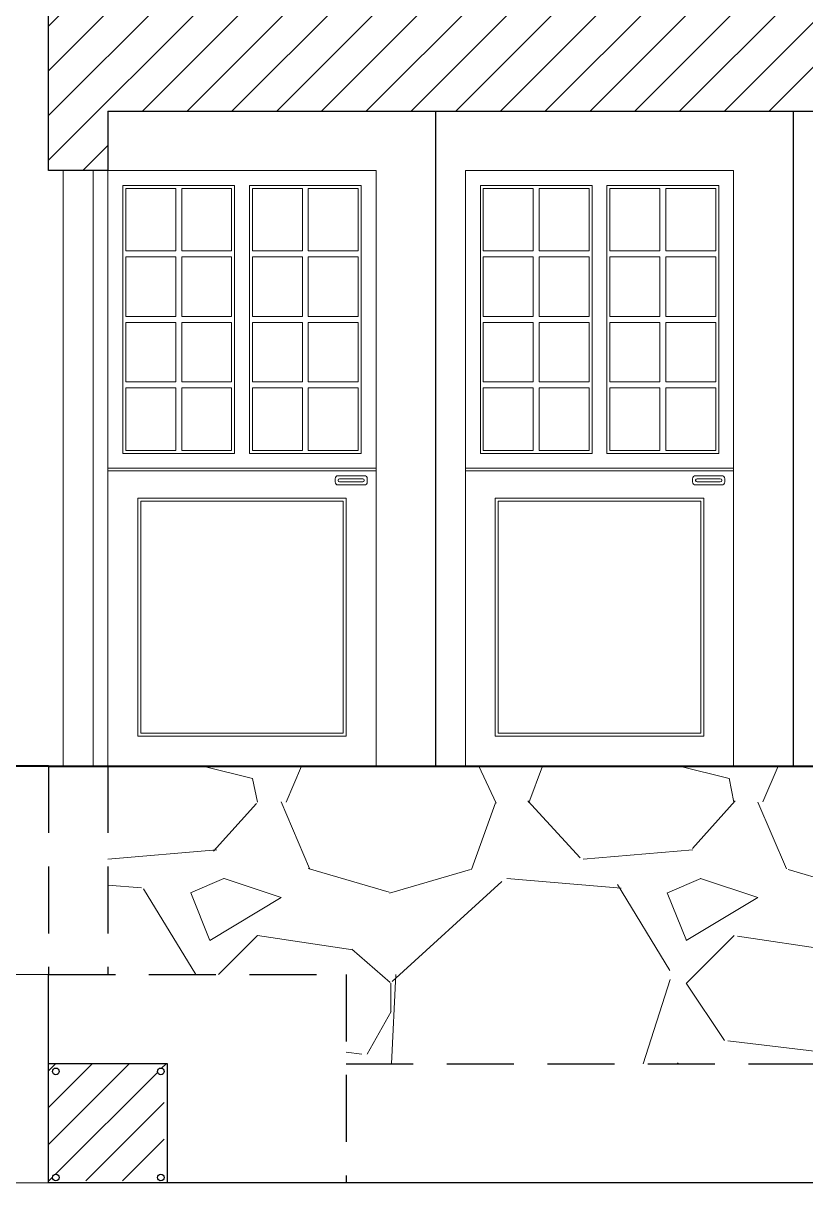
# Model space of a CAD drawing. Header units: inches. Extents: x 31 to 62.3, y 33.7 to 54.4.
# Drawn here: x 33.976 to 36.603, y 33.932 to 37.827 of the extents above; entities that cross this region are included whole.
import ezdxf

# ---------------------------------------------------------------- set-up
doc = ezdxf.new("R2010")
doc.units = ezdxf.units.IN
doc.header["$LTSCALE"] = 0.9
doc.header["$MEASUREMENT"] = 0
doc.linetypes.add('DASHED2', pattern=[0.375, 0.25, -0.125])

msp = doc.modelspace()

# ---------------------------------------------------------------- hatches: boundary and pattern name
at = {"lineweight": 9}
h = msp.add_hatch(dxfattribs=at)
h.set_pattern_fill('ANSI31', color=256, scale=0.85)
h.set_pattern_definition([(45, (0, 0), (-0.07513009550107068, 0.07513009550107068), [])])
h.paths.add_polyline_path([(42.41094364487035, 51.53210285705378), (34.06094364487035, 51.53210285705378), (34.06094364487035, 51.12210285705378), (34.26094364487035, 51.12210285705378), (34.26094364487035, 51.13210285705378), (42.41094364487035, 51.13210285705378)])
h.paths.add_polyline_path([(42.41094364487035, 48.13210285705379), (34.26094364487035, 48.13210285705378), (34.06094364487035, 48.13210285705378), (34.06094364487035, 47.73210285705378), (34.26094364487035, 47.73210285705378), (42.41094364487035, 47.73210285705378)])
h.paths.add_polyline_path([(34.26094364487035, 51.12210285705378), (34.06094364487035, 51.12210285705378), (34.06094364487035, 48.13210285705378), (34.26094364487035, 48.13210285705378)])
h.paths.add_polyline_path([(34.26094364487035, 47.73210285705378), (34.06094364487035, 47.73210285705378), (34.06094364487035, 44.73210285705379), (34.26094364487036, 44.73210285705379)])
h.paths.add_polyline_path([(42.41094364487035, 44.73210285705379), (34.26094364487035, 44.73210285705378), (34.06094364487035, 44.73210285705379), (34.06094364487035, 44.33210285705379), (34.26094364487035, 44.33210285705379), (35.15094364487035, 44.33210285705378), (42.41094364487035, 44.33210285705378)])
h.paths.add_polyline_path([(34.26094364487035, 44.33210285705379), (34.06094364487035, 44.33210285705379), (34.06094364487035, 41.33201145673583), (34.26094364487035, 41.33201145673583)])
h.paths.add_polyline_path([(42.21094364487035, 41.33210285705379), (34.26094364487035, 41.33210285705378), (34.26094364487035, 41.33201145673583), (34.06094364487035, 41.33201145673583), (34.06094364487035, 40.92210285705379), (34.26094364487035, 40.92210285705379), (34.26094364487035, 40.93210285705378), (42.21094364487035, 40.93210285705378)])
h.paths.add_polyline_path([(34.26094364487035, 40.92210285705379), (34.06094364487035, 40.92210285705379), (34.06094364487035, 37.33210285705378), (34.26094364487035, 37.33210285705378), (34.26094364487035, 37.53210285705379), (42.41094364487035, 37.53210285705379), (42.41094364487035, 37.93210285705378), (34.26094364487035, 37.93210285705378)])
h.paths.add_polyline_path([(42.41094364487035, 40.93210285705378), (42.21094364487035, 40.93210285705378), (42.21094364487035, 37.93210285705378), (42.41094364487035, 37.93210285705378)])
h.paths.add_polyline_path([(45.21094364487035, 40.93210285705378), (45.01094364487034, 40.93210285705378), (45.01094364487034, 37.93210285705378), (45.21094364487035, 37.93210285705378)])
h.paths.add_polyline_path([(45.21094364487035, 44.33210285705378), (45.01094364487034, 44.33210285705378), (45.01094364487034, 41.33210285705378), (45.21094364487035, 41.33210285705378)])
h.paths.add_polyline_path([(42.41094364487035, 44.33210285705378), (42.21094364487035, 44.33210285705378), (42.21094364487035, 41.33210285705379), (42.41094364487035, 41.33210285705379)])
h.paths.add_polyline_path([(45.21094364487035, 47.73210285705378), (45.01094364487034, 47.73210285705378), (45.01094364487034, 44.73210285705377), (45.21094364487035, 44.73210285705377)])
h.paths.add_polyline_path([(42.41094364487035, 47.73210285705378), (42.21094364487035, 47.73210285705378), (42.21094364487035, 44.73210285705379), (42.41094364487035, 44.73210285705379)])
h.paths.add_polyline_path([(45.21094364487035, 51.13210285705378), (45.01094364487034, 51.13210285705378), (45.01094364487034, 48.13210285705378), (45.21094364487035, 48.13210285705378)])
h.paths.add_polyline_path([(42.41094364487035, 51.13210285705378), (42.21094364487035, 51.13210285705378), (42.21094364487035, 48.13210285705379), (42.41094364487035, 48.13210285705379)])
h = msp.add_hatch(dxfattribs=at)
h.set_pattern_fill('GRAVEL', color=15, scale=1.6)
h.set_pattern_definition([(228.012787504, (1.152, 1.6), (-12.8000000000001, -14.4), [0.2152576, -21.31054087531792]), (184.969740728, (1.008, 1.44), (19.19999999999996, 1.600000000000056), [0.3693888, -36.56947961796799]), (132.510447078, (0.64, 1.408), (16.00000000000018, -17.59999999999978), [0.2604608, -25.78565215375952]), (267.273689006, (0.016, 1.008), (1.600000000000039, 32.00000000000003), [0.3363807999999999, -33.30169286660639]), (292.833654178, (0, 0.6719999999999999), (-7.99999999999998, 19.20000000000005), [0.3298479999999999, -32.65499700494127]), (357.273689006, (0.128, 0.368), (-32.00000000000003, 1.600000000000041), [0.3363807999999999, -33.30169286660639]), (37.6942404667, (0.4639999999999999, 0.352), (-20.8, -15.99999999999996), [0.4448463999999999, -44.03975767826559]), (72.2553283749, (0.816, 0.624), (11.20000000000004, 35.2), [0.4199807999999999, -41.57811439490143]), (121.429565615, (0.9439999999999998, 1.024), (-12.80000000000003, 20.79999999999998), [0.33752, -33.41451697556639]), (175.236358309, (0.7679999999999999, 1.312), (17.59999999999997, -1.600000000000061), [0.3853312, -18.88122012606768]), (222.397437798, (0.384, 1.344), (-19.19999999999994, -17.59999999999995), [0.4983167999999999, -49.33340000767183]), (138.814074834, (1.6, 0.9919999999999999), (-11.20000000000005, 9.6), [0.1700815999999999, -16.83815170037552]), (171.46923439, (1.472, 1.104), (20.8, -3.199999999999992), [0.3235792, -32.0344182658512]), (225, (1.152, 1.152), (-1.77635683940025e-16, -1.599999999999893), [0.2262736, -2.03646809979696]), (203.198590514, (1.04, 1.344), (7.999999999999982, 3.19999999999996), [0.1218528, -12.06338416938224]), (291.801409486, (0.9279999999999998, 1.296), (-1.599999999999494, 4.800000000000164), [0.1723248, -8.4439388914152]), (30.96375653209999, (0.9919999999999999, 1.136), (4.800000000000085, 3.199999999999967), [0.2798864, -9.049636631752477]), (161.565051177, (1.232, 1.28), (3.200000000000018, -1.599999999999963), [0.2023856, -4.857258656269439]), (16.389540334, (0, 1.296), (15.99999999999994, 4.80000000000007), [0.28352, -28.06855223467104]), (70.3461759419, (0.272, 1.376), (-6.400000000001952, -17.60000000000543), [0.2378575999999999, -23.5478523957104]), (293.198590514, (1.232, 1.6), (-3.199999999999953, 7.999999999999985), [0.243704, -11.94153296938224]), (343.610459666, (1.328, 1.376), (-15.99999999999994, 4.800000000000069), [0.2835199999999999, -28.06855223467039]), (339.44395478, (0, 0.304), (-8.000000000000057, 3.200000000000039), [0.2734079999999999, -13.396997992508]), (294.775140569, (0.256, 0.208), (-8.000000000000007, 17.6), [0.2290848, -22.6794289012416]), (66.8014094864, (1.248, 0), (3.19999999999997, 7.999999999999951), [0.243704, -11.94153296938224]), (17.3540246363, (1.344, 0.224), (-20.79999999999996, -6.39999999999994), [0.2682096, -26.552677782784]), (69.44395478040002, (0.4639999999999999, 0), (-3.200000000000011, -7.999999999999927), [0.136704, -13.533701992508]), (101.309932474, (1.152, 0), (-1.599999999999942, 6.400000000000019), [0.08158399999999999, -8.07684722174848]), (165.963756532, (1.136, 0.08), (4.799999999999933, -1.600000000000002), [0.329848, -6.26712100098832]), (186.009005957, (0.816, 0.16), (16.00000000000007, 1.599999999999973), [0.30568, -30.26227707926848]), (303.690067526, (0.9919999999999999, 0.9919999999999999), (-1.599999999999979, 3.199999999999977), [0.2307551999999999, -5.538126840742398]), (353.157226587, (1.12, 0.7999999999999999), (27.20000000000002, -3.200000000000084), [0.4028704, -39.88410019844528]), (60.9453959009, (1.52, 0.7519999999999999), (-6.39999999999996, -11.19999999999996), [0.1647296, -16.3082786255792]), (90, (1.6, 0.896), (-1.6, 1.6), [0.09599999999999999, -1.504]), (120.256437164, (0.7839999999999999, 0.208), (6.400000000000014, -11.20000000000001), [0.2222784, -22.00563198311968]), (48.01278750420001, (0.6719999999999999, 0.4), (12.8, 14.39999999999996), [0.4305151999999999, -21.09528327531791]), (0, (0.9599999999999999, 0.72), (1.6, 1.6), [0.416, -1.184]), (325.3048464690001, (1.376, 0.72), (16.00000000000022, -11.19999999999972), [0.2529823999999999, -25.0452388813472]), (254.054604099, (1.584, 0.576), (-1.60000000000006, -6.400000000000007), [0.2329632, -11.4152126228488]), (207.645975364, (1.52, 0.352), (-30.39999999999992, -16.00000000000007), [0.379304, -37.55115869161503]), (175.42607874, (1.184, 0.176), (-20.79999999999993, 1.600000000000002), [0.4012784, -39.72651745275024])])
h.paths.add_polyline_path([(39.06094364487035, 35.33210285705378), (34.26094364487035, 35.33210285705378), (34.26094364487035, 34.63210285705379), (35.06094364487035, 34.63210285705379), (35.06094364487035, 34.33210285705378), (38.16094364487035, 34.33210285705378), (38.16094364487035, 34.63210285705379), (39.06094364487035, 34.63210285705379)])
h.paths.add_polyline_path([(42.21094364487035, 35.33210285705378), (39.26094364487035, 35.33210285705378), (39.26094364487035, 34.63210285705379), (40.16094364487035, 34.63210285705379), (40.16094364487035, 34.33210285705378), (41.31094364487035, 34.33210285705378), (41.31094364487035, 34.63210285705378), (42.21094364487035, 34.63210285705378)])
h.paths.add_polyline_path([(45.01094364487034, 35.33210285705378), (42.41094364487035, 35.33210285705378), (42.41094364487035, 34.63210285705378), (43.31094364487035, 34.63210285705378), (43.31094364487035, 34.33210285705378), (44.11094364487035, 34.33210285705378), (44.11094364487035, 34.63210285705378), (45.01094364487034, 34.63210285705378)])
h.paths.add_polyline_path([(48.01094364487034, 35.33210285705378), (45.21094364487035, 35.33210285705378), (45.21094364487035, 34.63210285705378), (46.11094364487035, 34.63210285705378), (46.11094364487035, 34.33210285705378), (47.11094364487035, 34.33210285705378), (47.11094364487035, 34.63210285705378), (48.01094364487034, 34.63210285705378)])
h.paths.add_polyline_path([(51.86094364487035, 35.33210285705378), (48.21094364487035, 35.33210285705378), (48.21094364487035, 34.63210285705378), (49.11094364487035, 34.63210285705378), (49.11094364487035, 34.33210285705378), (50.96094364487035, 34.33210285705378), (50.96094364487035, 34.63210285705378), (51.86094364487035, 34.63210285705378)])
h = msp.add_hatch(dxfattribs=at)
h.set_pattern_fill('ANSI31', color=256, scale=0.7)
h.set_pattern_definition([(45, (0, 0), (-0.06187184335382291, 0.06187184335382291), [])])
h.paths.add_polyline_path([(34.42766889065172, 34.30640040780764, -1), (34.44985170717257, 34.30640040780764), (34.46094364487035, 34.33210285705378), (34.06094364487035, 34.33210285705378), (34.06094364487035, 33.93210285705378), (34.08605319236851, 33.93874638470327, -0.414213562373095), (34.07496178410808, 33.9498377929637, -1), (34.09714460062894, 33.9498377929637, -0.414213562373095), (34.08605319236851, 33.93874638470327), (34.43875619952289, 33.93874638546084, -0.4141053130545006), (34.4276688906517, 33.9498377929637, -1), (34.44985170717256, 33.9498377929637), (34.4498470409206, 34.3060787109978, -0.9856000702184601)])
h.paths.add_polyline_path([(34.07496178410808, 34.30640040780764, -1), (34.09714460062894, 34.30640040780764, -1)], flags=16)
h.paths.add_polyline_path([(39.32766889065172, 34.30640040780764, -1), (39.34985170717257, 34.30640040780764), (39.36094364487035, 34.33210285705378), (38.96094364487035, 34.33210285705378), (38.96094364487035, 33.93210285705378), (38.98605319236851, 33.93874638470327, -0.414213562373095), (38.97496178410808, 33.9498377929637, -1), (38.99714460062894, 33.9498377929637, -0.414213562373095), (38.98605319236851, 33.93874638470327), (39.33875466321918, 33.93874638613506, -0.4140647472324367), (39.3276688906517, 33.9498377929637, -1), (39.34985170717255, 33.9498377929637), (39.34984704092059, 34.3060787109978, -0.9856000702187971)])
h.paths.add_polyline_path([(38.97496178410808, 34.30640040780764, -1), (38.99714460062894, 34.30640040780764, -1)], flags=16)
h.paths.add_polyline_path([(42.47766889065171, 34.30640040780764, -1), (42.49985170717257, 34.30640040780764), (42.51094364487034, 34.33210285705378), (42.11094364487035, 34.33210285705378), (42.11094364487035, 33.93210285705378), (42.13605319236851, 33.93874638470327, -0.414213562373095), (42.12496178410808, 33.9498377929637, -1), (42.14714460062893, 33.9498377929637, -0.414213562373095), (42.13605319236851, 33.93874638470327), (42.48875287454192, 33.93874638718813, -0.4140175189946306), (42.4776688906517, 33.9498377929637, -1), (42.49985170717255, 33.9498377929637), (42.49984704092059, 34.3060787109978, -0.9856000702187971)])
h.paths.add_polyline_path([(42.12496178410808, 34.30640040780764, -1), (42.14714460062893, 34.30640040780764, -1)], flags=16)
h.paths.add_polyline_path([(45.27766889065171, 34.30640040780764, -1), (45.29985170717256, 34.30640040780764), (45.31094364487034, 34.33210285705378), (44.91094364487034, 34.33210285705378), (44.91094364487034, 33.93210285705378), (44.9360531923685, 33.93874638470327, -0.414213562373095), (44.92496178410808, 33.9498377929637, -1), (44.94714460062893, 33.9498377929637, -0.414213562373095), (44.9360531923685, 33.93874638470327), (45.288749956852, 33.93874638952494, -0.4139404836759758), (45.2776688906517, 33.9498377929637, -1), (45.29985170717255, 33.9498377929637), (45.29984704092059, 34.3060787109978, -0.9856000702187971)])
h.paths.add_polyline_path([(44.92496178410808, 34.30640040780764, -1), (44.94714460062893, 34.30640040780764, -1)], flags=16)
h.paths.add_polyline_path([(48.27766889065171, 34.30640040780764, -1), (48.29985170717256, 34.30640040780764), (48.31094364487034, 34.33210285705378), (47.91094364487034, 34.33210285705378), (47.91094364487034, 33.93210285705378), (47.9360531923685, 33.93874638470327, -0.414213562373095), (47.92496178410808, 33.9498377929637, -1), (47.94714460062893, 33.9498377929637, -0.414213562373095), (47.9360531923685, 33.93874638470327), (48.28874243516938, 33.93874639908889, -0.4137419090857337), (48.2776688906517, 33.9498377929637, -1), (48.29985170717255, 33.9498377929637), (48.29984704092059, 34.3060787109978, -0.9856000702187971)])
h.paths.add_polyline_path([(47.92496178410808, 34.30640040780764, -1), (47.94714460062893, 34.30640040780764, -1)], flags=16)
h.paths.add_polyline_path([(52.12766889065171, 34.30640040780764, -1), (52.14985170717257, 34.30640040780764), (52.16094364487034, 34.33210285705378), (51.76094364487034, 34.33210285705378), (51.76094364487034, 33.93210285705378), (51.78605319236851, 33.93874638470327, -0.414213562373095), (51.77496178410808, 33.9498377929637, -1), (51.79714460062893, 33.9498377929637, -0.414213562373095), (51.78605319236851, 33.93874638470327), (52.06094364487064, 33.93210285705378), (52.13876029891212, 33.93874638470327, -0.414213562373095), (52.1276688906517, 33.9498377929637, -1), (52.14985170717255, 33.9498377929637), (52.14984704092059, 34.3060787109978, -0.9856000702133609)])
h.paths.add_polyline_path([(51.77496178410808, 34.30640040780764, -1), (51.79714460062893, 34.30640040780764, -1)], flags=16)

# ---------------------------------------------------------------- linework, layer by layer
at = {"lineweight": 30}
for p, q in [((34.26094364487035, 37.53210285705379), (42.41094364487035, 37.53210285705379)), ((34.26094364487035, 37.53210285705378), (34.26094364487035, 37.33210285705378)), ((35.36094364487035, 37.53210285705379), (35.36094364487035, 35.33210285705378)), ((36.56094364487036, 37.53210285705379), (36.56094364487036, 35.33210285705378)), ((34.26094364487035, 37.33210285705378), (34.06094364487035, 37.33210285705378)), ((34.06094364487035, 33.93210285705378), (34.06094364487035, 34.63210285705379)), ((34.46094364487035, 34.33210285705378), (34.06094364487035, 34.33210285705378)), ((34.46094364487035, 33.93210285705378), (34.46094364487035, 34.33210285705378)), ((52.06094364487035, 33.93210285705378), (34.06094364487035, 33.93210285705378))]:
    msp.add_line(p, q, dxfattribs=at)
at = {"lineweight": 9}
for p, q in [((34.11094364487035, 37.33210285705378), (34.11094364487035, 35.33210285705379)), ((34.21094364487035, 37.33210285705378), (34.21094364487035, 35.33210285705378)), ((34.26094364487035, 37.33210285705378), (35.16094364487035, 37.33210285705378)), ((34.26094364487035, 37.33210285705378), (34.26094364487035, 35.33210285705378)), ((35.16094364487035, 37.33210285705378), (35.16094364487035, 35.33210285705378)), ((35.46094364487035, 37.33210285705378), (36.36094364487035, 37.33210285705378)), ((35.46094364487035, 37.33210285705378), (35.46094364487035, 35.33210285705378)), ((36.36094364487035, 37.33210285705378), (36.36094364487035, 35.33210285705378)), ((34.68594364487035, 37.28210285705379), (34.68594364487035, 36.38210285705378)), ((34.73594364487035, 37.28210285705379), (34.73594364487035, 36.38210285705378)), ((35.88594364487035, 37.28210285705379), (35.88594364487035, 36.38210285705378)), ((35.93594364487035, 37.28210285705379), (35.93594364487035, 36.38210285705378)), ((34.48844364487035, 37.27210285705379), (34.48844364487034, 37.06210285705379)), ((34.50844364487035, 37.27210285705379), (34.50844364487035, 37.06210285705379)), ((34.91344364487036, 37.27210285705379), (34.91344364487035, 37.06210285705379)), ((34.93344364487036, 37.27210285705379), (34.93344364487036, 37.06210285705379)), ((35.68844364487035, 37.27210285705379), (35.68844364487035, 37.06210285705379)), ((35.70844364487036, 37.27210285705379), (35.70844364487036, 37.06210285705379)), ((36.11344364487036, 37.27210285705379), (36.11344364487035, 37.06210285705379)), ((36.13344364487036, 37.27210285705379), (36.13344364487036, 37.06210285705379)), ((34.32094364487035, 37.06210285705379), (34.48844364487034, 37.06210285705379)), ((34.50844364487035, 37.06210285705379), (34.67594364487035, 37.06210285705379)), ((34.74594364487035, 37.06210285705379), (34.91344364487035, 37.06210285705379)), ((34.93344364487036, 37.06210285705379), (35.10094364487036, 37.06210285705379)), ((35.52094364487035, 37.06210285705379), (35.68844364487035, 37.06210285705379)), ((35.70844364487036, 37.06210285705379), (35.87594364487035, 37.06210285705379)), ((35.94594364487035, 37.06210285705379), (36.11344364487035, 37.06210285705379)), ((36.13344364487036, 37.06210285705379), (36.30094364487036, 37.06210285705379)), ((34.32094364487035, 37.04210285705378), (34.48844364487034, 37.04210285705378)), ((34.48844364487034, 37.04210285705378), (34.48844364487034, 36.84210285705378)), ((34.50844364487035, 37.04210285705378), (34.50844364487035, 36.84210285705378)), ((34.50844364487035, 37.04210285705378), (34.67594364487035, 37.04210285705378)), ((34.74594364487035, 37.04210285705378), (34.91344364487034, 37.04210285705378)), ((34.91344364487035, 37.04210285705378), (34.91344364487035, 36.84210285705378)), ((34.93344364487036, 37.04210285705378), (34.93344364487035, 36.84210285705378)), ((34.93344364487035, 37.04210285705378), (35.10094364487036, 37.04210285705378)), ((35.52094364487035, 37.04210285705378), (35.68844364487034, 37.04210285705378)), ((35.68844364487035, 37.04210285705378), (35.68844364487035, 36.84210285705378)), ((35.70844364487036, 37.04210285705378), (35.70844364487035, 36.84210285705378)), ((35.70844364487035, 37.04210285705378), (35.87594364487035, 37.04210285705378)), ((35.94594364487035, 37.04210285705378), (36.11344364487034, 37.04210285705378)), ((36.11344364487035, 37.04210285705378), (36.11344364487035, 36.84210285705378)), ((36.13344364487036, 37.04210285705378), (36.13344364487035, 36.84210285705378)), ((36.13344364487035, 37.04210285705378), (36.30094364487036, 37.04210285705378)), ((34.32094364487035, 36.84210285705379), (34.48844364487034, 36.84210285705379)), ((34.32094364487035, 36.82210285705379), (34.48844364487034, 36.82210285705379)), ((34.48844364487034, 36.82210285705378), (34.48844364487035, 36.62210285705379)), ((34.50844364487035, 36.84210285705379), (34.67594364487035, 36.84210285705379)), ((34.50844364487035, 36.82210285705378), (34.50844364487035, 36.62210285705379)), ((34.50844364487034, 36.82210285705379), (34.67594364487035, 36.82210285705379)), ((34.74594364487035, 36.84210285705379), (34.91344364487034, 36.84210285705379)), ((34.74594364487035, 36.82210285705379), (34.91344364487034, 36.82210285705379)), ((34.91344364487035, 36.82210285705378), (34.91344364487036, 36.62210285705379)), ((34.93344364487035, 36.84210285705379), (35.10094364487036, 36.84210285705379)), ((34.93344364487035, 36.82210285705378), (34.93344364487036, 36.62210285705379)), ((34.93344364487034, 36.82210285705379), (35.10094364487036, 36.82210285705379)), ((35.52094364487035, 36.84210285705379), (35.68844364487034, 36.84210285705379)), ((35.52094364487035, 36.82210285705379), (35.68844364487034, 36.82210285705379)), ((35.68844364487035, 36.82210285705378), (35.68844364487035, 36.62210285705379)), ((35.70844364487035, 36.84210285705379), (35.87594364487035, 36.84210285705379)), ((35.70844364487035, 36.82210285705378), (35.70844364487036, 36.62210285705379)), ((35.70844364487034, 36.82210285705379), (35.87594364487035, 36.82210285705379)), ((35.94594364487035, 36.84210285705379), (36.11344364487034, 36.84210285705379)), ((35.94594364487035, 36.82210285705379), (36.11344364487034, 36.82210285705379)), ((36.11344364487035, 36.82210285705378), (36.11344364487036, 36.62210285705379)), ((36.13344364487035, 36.84210285705379), (36.30094364487036, 36.84210285705379)), ((36.13344364487035, 36.82210285705378), (36.13344364487036, 36.62210285705379)), ((36.13344364487035, 36.82210285705379), (36.30094364487036, 36.82210285705379)), ((34.32094364487035, 36.62210285705379), (34.48844364487034, 36.62210285705379)), ((34.50844364487035, 36.62210285705379), (34.67594364487035, 36.62210285705379)), ((34.74594364487035, 36.62210285705379), (34.91344364487035, 36.62210285705379)), ((34.93344364487035, 36.62210285705379), (35.10094364487036, 36.62210285705379)), ((35.52094364487035, 36.62210285705379), (35.68844364487035, 36.62210285705379)), ((35.70844364487035, 36.62210285705379), (35.87594364487035, 36.62210285705379)), ((35.94594364487035, 36.62210285705379), (36.11344364487035, 36.62210285705379)), ((36.13344364487035, 36.62210285705379), (36.30094364487036, 36.62210285705379)), ((34.32094364487035, 36.60210285705379), (34.48844364487034, 36.60210285705379)), ((34.48844364487035, 36.60210285705379), (34.48844364487035, 36.39210285705378)), ((34.50844364487035, 36.60210285705379), (34.67594364487035, 36.60210285705379)), ((34.50844364487035, 36.60210285705379), (34.50844364487035, 36.39210285705378)), ((34.74594364487035, 36.60210285705379), (34.91344364487035, 36.60210285705379)), ((34.91344364487036, 36.60210285705379), (34.91344364487036, 36.39210285705378)), ((34.93344364487036, 36.60210285705379), (34.93344364487036, 36.39210285705378)), ((34.93344364487035, 36.60210285705379), (35.10094364487036, 36.60210285705379)), ((35.52094364487035, 36.60210285705379), (35.68844364487035, 36.60210285705379)), ((35.68844364487035, 36.60210285705379), (35.68844364487035, 36.39210285705378)), ((35.70844364487036, 36.60210285705379), (35.70844364487036, 36.39210285705378)), ((35.70844364487035, 36.60210285705379), (35.87594364487035, 36.60210285705379)), ((35.94594364487035, 36.60210285705379), (36.11344364487035, 36.60210285705379)), ((36.11344364487036, 36.60210285705379), (36.11344364487036, 36.39210285705378)), ((36.13344364487036, 36.60210285705379), (36.13344364487036, 36.39210285705378)), ((36.13344364487035, 36.60210285705379), (36.30094364487036, 36.60210285705379)), ((34.26094364487035, 36.33210285705378), (35.16094364487035, 36.33210285705378)), ((34.26094364487035, 36.32366529948297), (35.16094364487035, 36.32366529948297)), ((35.46094364487035, 36.33210285705378), (36.36094364487035, 36.33210285705378)), ((35.46094364487035, 36.32366529948297), (36.36094364487035, 36.32366529948297)), ((34.06094364487035, 34.63210285705379), (33.06094364487035, 34.63210285705379)), ((34.06094364487035, 33.93210285705378), (33.06094364487035, 33.93210285705378))]:
    msp.add_line(p, q, dxfattribs=at)
at = {"lineweight": 40}
for q in [(31.01452863337556, 35.33210285705378), (52.06094364487035, 35.33210285705378)]:
    msp.add_line((34.06094364487035, 35.33210285705378), q, dxfattribs=at)
at = {"linetype": 'DASHED2', "lineweight": 30}
for p, q in [((34.06094364487035, 35.33210285705378), (34.06094364487035, 34.63210285705379)), ((34.26094364487035, 35.33210285705378), (34.26094364487035, 34.63210285705379)), ((34.06094364487035, 34.63210285705379), (35.06094364487035, 34.63210285705379)), ((35.06094364487035, 34.63210285705379), (35.06094364487035, 33.93210285705378)), ((35.06094364487035, 34.33210285705378), (38.16094364487035, 34.33210285705378))]:
    msp.add_line(p, q, dxfattribs=at)
at = {"lineweight": 30}
for points in [[(34.06094364487035, 37.33210285705378), (34.06094364487035, 51.53210285705378), (42.41094364487035, 51.53210285705378)], [(52.06094364487035, 38.84210285705377), (52.06094364487035, 35.33210285705378), (34.06094364487035, 35.33210285705378)]]:
    msp.add_lwpolyline(points, dxfattribs=at)
at = {"lineweight": 9}
for points in [[(34.68594364487035, 36.38210285705378), (34.31094364487035, 36.38210285705378), (34.31094364487035, 37.28210285705379), (34.68594364487035, 37.28210285705379)], [(34.73594364487035, 37.28210285705379), (35.11094364487035, 37.28210285705379), (35.11094364487035, 36.38210285705378), (34.73594364487035, 36.38210285705378)], [(35.88594364487035, 36.38210285705378), (35.51094364487035, 36.38210285705378), (35.51094364487035, 37.28210285705379), (35.88594364487035, 37.28210285705379)], [(35.93594364487035, 37.28210285705379), (36.31094364487036, 37.28210285705379), (36.31094364487036, 36.38210285705378), (35.93594364487035, 36.38210285705378)], [(34.32094364487035, 37.06210285705379), (34.32094364487035, 37.27210285705379), (34.48844364487035, 37.27210285705379)], [(34.50844364487035, 37.27210285705379), (34.67594364487035, 37.27210285705379), (34.67594364487035, 37.06210285705379)], [(34.74594364487035, 37.06210285705379), (34.74594364487035, 37.27210285705379), (34.91344364487036, 37.27210285705379)], [(34.93344364487036, 37.27210285705379), (35.10094364487036, 37.27210285705379), (35.10094364487036, 37.06210285705379)], [(35.52094364487035, 37.06210285705379), (35.52094364487035, 37.27210285705379), (35.68844364487035, 37.27210285705379)], [(35.70844364487036, 37.27210285705379), (35.87594364487035, 37.27210285705379), (35.87594364487035, 37.06210285705379)], [(35.94594364487035, 37.06210285705379), (35.94594364487035, 37.27210285705379), (36.11344364487036, 37.27210285705379)], [(36.13344364487036, 37.27210285705379), (36.30094364487036, 37.27210285705379), (36.30094364487036, 37.06210285705379)], [(34.32094364487035, 36.84210285705379), (34.32094364487035, 37.04210285705378)], [(34.67594364487035, 37.04210285705378), (34.67594364487035, 36.84210285705379)], [(34.74594364487035, 36.84210285705379), (34.74594364487035, 37.04210285705378)], [(35.10094364487036, 37.04210285705378), (35.10094364487036, 36.84210285705379)], [(35.52094364487035, 36.84210285705379), (35.52094364487035, 37.04210285705378)], [(35.87594364487035, 37.04210285705378), (35.87594364487035, 36.84210285705379)], [(35.94594364487035, 36.84210285705379), (35.94594364487035, 37.04210285705378)], [(36.30094364487036, 37.04210285705378), (36.30094364487036, 36.84210285705379)], [(34.32094364487035, 36.62210285705379), (34.32094364487035, 36.82210285705379)], [(34.67594364487035, 36.82210285705379), (34.67594364487035, 36.62210285705379)], [(34.74594364487035, 36.62210285705379), (34.74594364487035, 36.82210285705379)], [(35.10094364487036, 36.82210285705379), (35.10094364487036, 36.62210285705379)], [(35.52094364487035, 36.62210285705379), (35.52094364487035, 36.82210285705379)], [(35.87594364487035, 36.82210285705379), (35.87594364487035, 36.62210285705379)], [(35.94594364487035, 36.62210285705379), (35.94594364487035, 36.82210285705379)], [(36.30094364487036, 36.82210285705379), (36.30094364487036, 36.62210285705379)], [(34.48844364487035, 36.39210285705378), (34.32094364487035, 36.39210285705378), (34.32094364487035, 36.60210285705379)], [(34.67594364487035, 36.60210285705379), (34.67594364487035, 36.39210285705378), (34.50844364487035, 36.39210285705378)], [(34.91344364487036, 36.39210285705378), (34.74594364487035, 36.39210285705378), (34.74594364487035, 36.60210285705379)], [(35.10094364487036, 36.60210285705379), (35.10094364487036, 36.39210285705378), (34.93344364487036, 36.39210285705378)], [(35.68844364487035, 36.39210285705378), (35.52094364487035, 36.39210285705378), (35.52094364487035, 36.60210285705379)], [(35.87594364487035, 36.60210285705379), (35.87594364487035, 36.39210285705378), (35.70844364487036, 36.39210285705378)], [(36.11344364487036, 36.39210285705378), (35.94594364487035, 36.39210285705378), (35.94594364487035, 36.60210285705379)], [(36.30094364487036, 36.60210285705379), (36.30094364487036, 36.39210285705378), (36.13344364487036, 36.39210285705378)]]:
    msp.add_lwpolyline(points, dxfattribs=at)
for points in [[(35.03355758668064, 36.30720784744233), (35.12140139945468, 36.30720784744233, -0.414213562373095), (35.13140139945468, 36.29720784744233), (35.13140139945468, 36.286238058729, -0.414213562373095), (35.12140139945468, 36.27623805872901), (35.03355758668064, 36.27623805872901, -0.414213562373095), (35.02355758668065, 36.286238058729), (35.02355758668065, 36.29720784744233, -0.414213562373095)], [(36.23355758668065, 36.30720784744233), (36.32140139945469, 36.30720784744233, -0.414213562373095), (36.33140139945468, 36.29720784744233), (36.33140139945468, 36.286238058729, -0.414213562373095), (36.32140139945469, 36.27623805872901), (36.23355758668065, 36.27623805872901, -0.414213562373095), (36.22355758668065, 36.286238058729), (36.22355758668065, 36.29720784744233, -0.414213562373095)], [(35.03855758668064, 36.29720784744233), (35.11640139945469, 36.29720784744233, -0.4142135623732847), (35.12140139945469, 36.29220784744233), (35.12140139945469, 36.29123805872899, -0.4142135623727701), (35.11640139945469, 36.286238058729), (35.03855758668064, 36.286238058729, -0.4142135623730701), (35.03355758668064, 36.29123805872901), (35.03355758668064, 36.29220784744233, -0.414213562373095)], [(36.23855758668064, 36.29720784744233), (36.31640139945469, 36.29720784744233, -0.4142135623732847), (36.32140139945469, 36.29220784744233), (36.32140139945469, 36.29123805872899, -0.4142135623727701), (36.31640139945469, 36.286238058729), (36.23855758668064, 36.286238058729, -0.4142135623730701), (36.23355758668064, 36.29123805872901), (36.23355758668064, 36.29220784744233, -0.414213562373095)]]:
    msp.add_lwpolyline(points, format="xyb", close=True, dxfattribs=at)
for points in [[(34.36094364487035, 36.23210285705378), (35.06094364487035, 36.23210285705378), (35.06094364487035, 35.43210285705378), (34.36094364487035, 35.43210285705378)], [(35.56094364487036, 36.23210285705378), (36.26094364487035, 36.23210285705378), (36.26094364487035, 35.43210285705378), (35.56094364487036, 35.43210285705378)], [(34.37094364487035, 36.22210285705378), (35.05094364487035, 36.22210285705378), (35.05094364487035, 35.44210285705378), (34.37094364487035, 35.44210285705378)], [(35.57094364487035, 36.22210285705378), (36.25094364487035, 36.22210285705378), (36.25094364487035, 35.44210285705378), (35.57094364487035, 35.44210285705378)]]:
    msp.add_lwpolyline(points, close=True, dxfattribs=at)
at = {"lineweight": 30}
for centre in [(34.08605319236851, 34.30640040780764), (34.43876029891214, 34.30640040780764), (34.08605319236851, 33.9498377929637), (34.43876029891213, 33.9498377929637)]:
    msp.add_circle(centre, 0.01109140826042676, dxfattribs=at)

doc.saveas('drawing.dxf')
